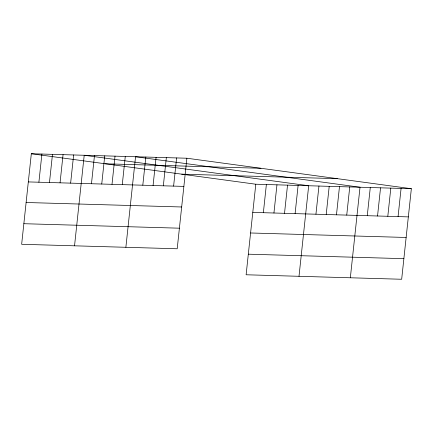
<?xml version="1.0" encoding="UTF-8"?>
<svg xmlns="http://www.w3.org/2000/svg" width="433" height="433" viewBox="0 0 433 433"><rect width="100%" height="100%" fill="white"/><g stroke="black" fill="none" stroke-linecap="round" stroke-linejoin="round"><path stroke-width="0.65" d="M186.883 158.229L31.328 153.742L21.65 244.288L177.205 248.775L186.883 158.229L411.35 188.712L401.672 279.258L246.117 274.771L255.795 184.225L411.35 188.712M38.894 182.217L41.904 154.045M49.47 182.526L52.48 154.354M60.052 182.829L63.061 154.657M70.628 183.132L73.637 154.96M74.541 245.809L84.213 155.268L308.686 185.752L299.008 276.297M91.471 183.733L94.481 155.566M101.739 184.03L104.748 155.858M112.006 184.328L115.016 156.156M122.274 184.626L125.283 156.454M125.873 247.292L135.551 156.746L360.018 187.235L350.34 277.775M142.803 185.216L145.818 157.044M153.071 185.513L156.08 157.341M163.338 185.806L166.348 157.639M173.606 186.103L176.615 157.931M263.361 212.706L266.371 184.534M273.937 213.009L276.952 184.837M284.519 213.312L287.528 185.145M295.095 213.621L298.104 185.448M315.938 214.221L318.948 186.049M326.206 214.519L329.215 186.347M336.473 214.811L339.483 186.639M346.741 215.109L349.75 186.937M367.271 215.699L370.285 187.532M377.538 215.997L380.547 187.825M387.806 216.294L390.815 188.122M398.073 216.592L401.082 188.42M105.403 163.804L260.958 168.291M181.719 174.169L337.275 178.656M28.318 181.914L183.873 186.401M26.115 202.498L181.671 206.985M252.785 212.397L408.341 216.884M23.847 223.704L179.408 228.191M250.583 232.981L406.138 237.468M248.315 254.187L403.875 258.674M31.328 153.742L255.795 184.225"/></g></svg>
